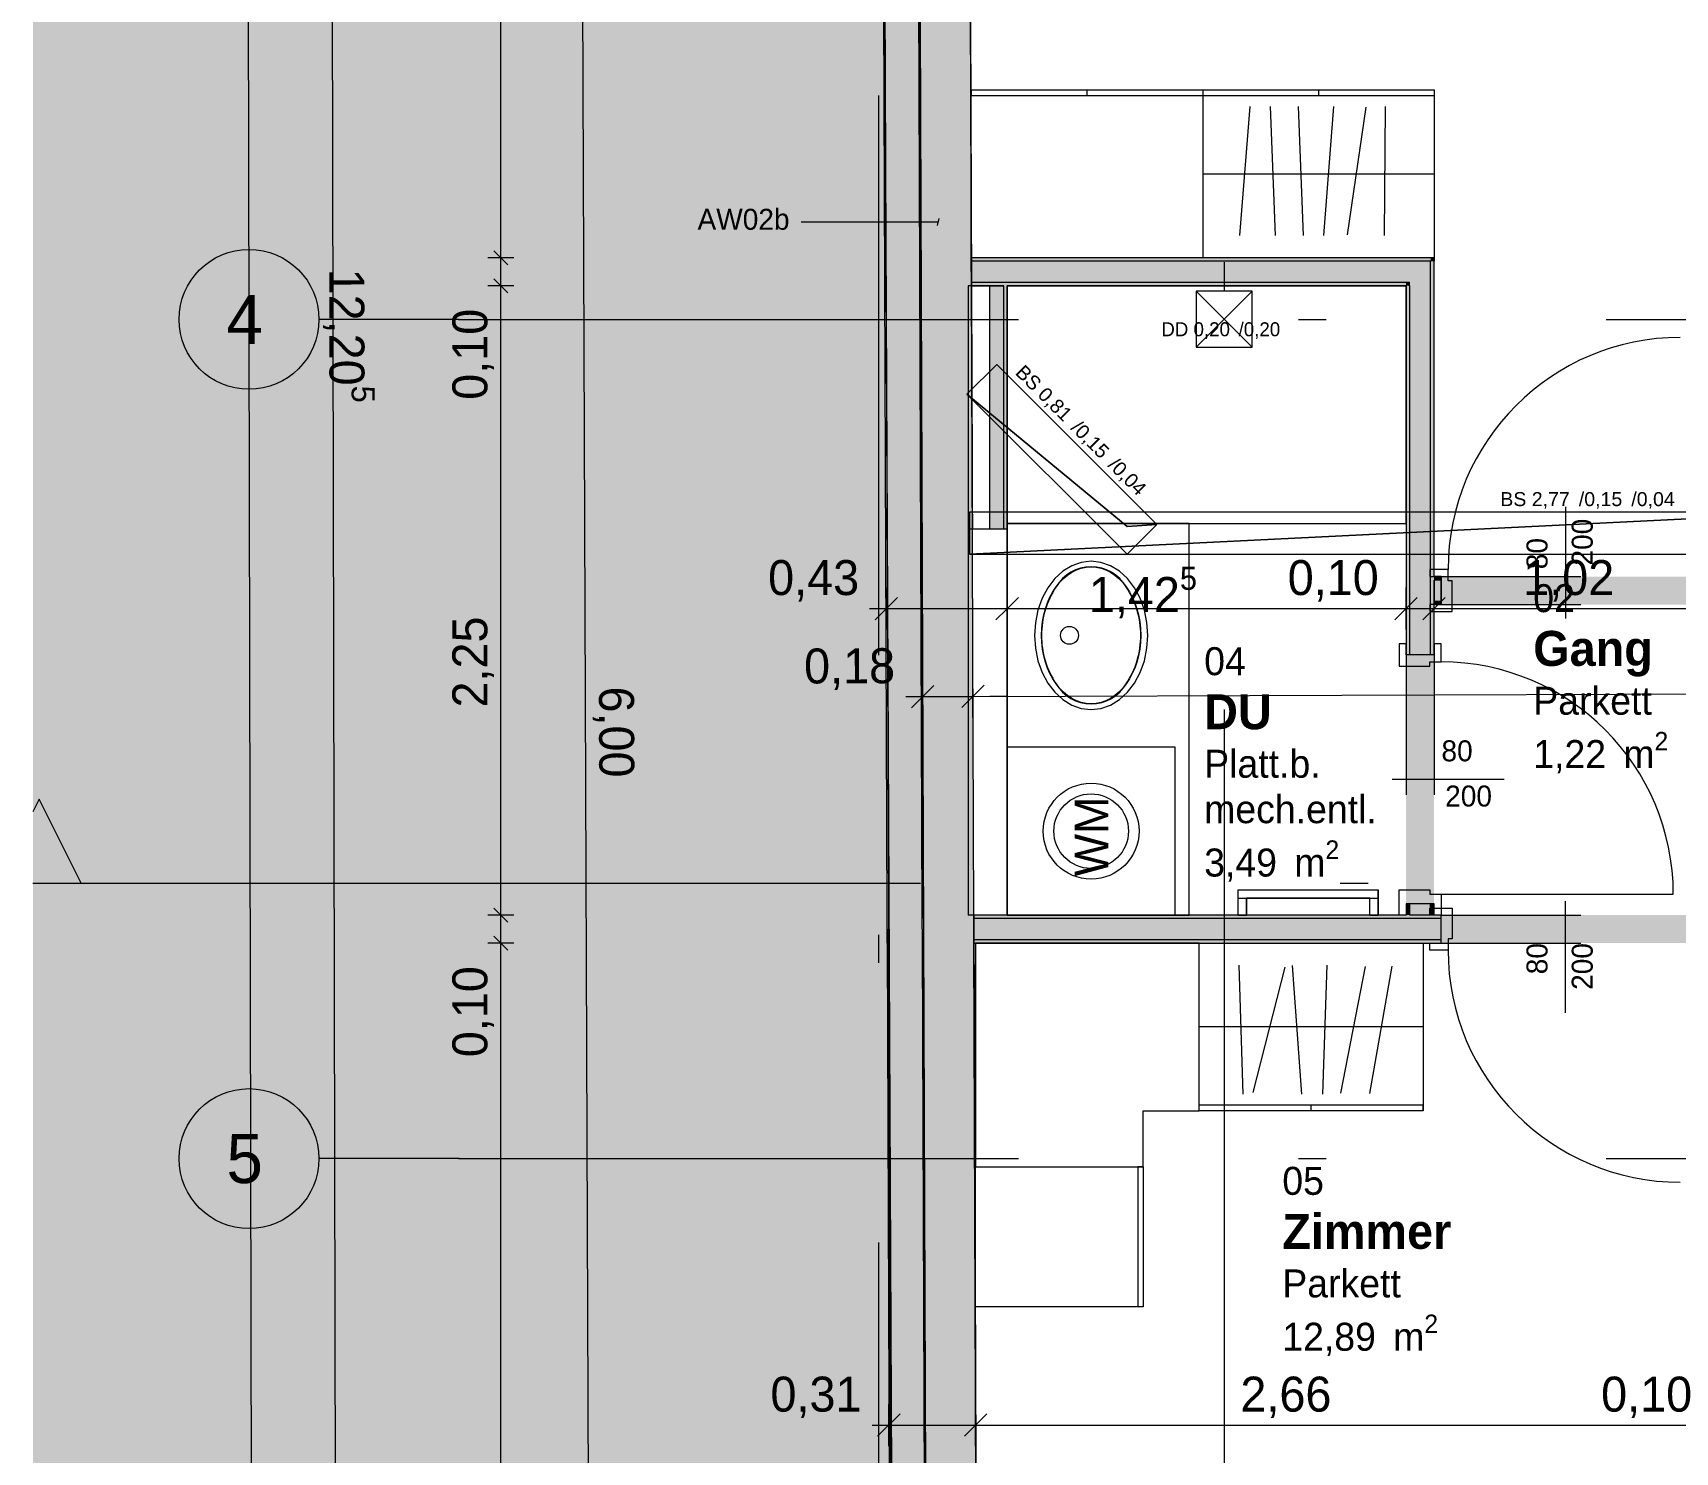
# Model space of a CAD drawing. Header units: metres. Extents: x -3 to 171, y -23 to 41.
# Drawn here: x -3.02 to 2.85, y -10.05 to -4.98 of the extents above; entities that cross this region are included whole.
import ezdxf

# ---------------------------------------------------------------- set-up
doc = ezdxf.new("R2010")
doc.units = ezdxf.units.M
doc.header["$MEASUREMENT"] = 0
doc.set_wipeout_variables(frame=1)
for name, pattern in [('Achse', [0.004, 0.002, -0.001, 0, -0.001]), ('Punkt 1_1', [0.075, 0.025, -0.05]), ('Schnittlinie', [0.006, 0.003, -0.0015, 0, -0.0015]), ('Strichlinie eng', [0.002, 0.0015, -0.0005]), ('Untersicht', [0.001, 0.0005, -0.0005]), ('Wipeout_Contour', [1, 0, -1])]:
    doc.linetypes.add(name, pattern=pattern)
for name, color, linetype in [('5._2.DG PP STG1_1_000 Achsraster', 7, 'Continuous'), ('5._2.DG PP STG1_1_110 Wand Aussen', 7, 'Continuous'), ('5._2.DG PP STG1_1_130 Wand Innen', 7, 'Continuous'), ('5._2.DG PP STG1_1_210 Decke', 7, 'Continuous'), ('5._2.DG PP STG1_1_220 Bodenaufbau', 7, 'Continuous'), ('5._2.DG PP STG1_1_270 Deckendurchbruchsymbol', 7, 'Continuous'), ('5._2.DG PP STG1_1_510 Möblierung', 7, 'Continuous'), ('5._2.DG PP STG1_1_540 Sanitäreinrichtung', 7, 'Continuous'), ('5._2.DG PP STG1_1_725 Nachbarbebauung', 7, 'Continuous'), ('5._2.DG PP STG1_1_810 Raum', 7, 'Continuous'), ('5._2.DG PP STG1_1_851 Marker Schnitt', 7, 'Continuous'), ('5._2.DG PP STG1_1_915 Allgemein Beschriftung.x', 7, 'Continuous'), ('5._2.DG PP STG1_1_950 Polierplan Bemaßung', 7, 'Continuous'), ('5._2.DG PP STG1_1_Neubau_840 Baulinien', 7, 'Continuous')]:
    doc.layers.add(name, color=color, linetype=linetype)
doc.styles.add('ERSTELLTER_STIL_1', font='arial.ttf')
doc.styles.add('ERSTELLTER_STIL_2', font='')
doc.styles.add('ERSTELLTER_STIL_6', font='')
doc.styles.add('ERSTELLTER_STIL_7', font='')
doc.styles.get('ERSTELLTER_STIL_2').set_extended_font_data('Eurostile')
doc.styles.get('ERSTELLTER_STIL_6').set_extended_font_data('Eurostile', bold=True)
doc.styles.get('ERSTELLTER_STIL_7').set_extended_font_data('Muli')
doc.linetypes.add('Grenze Bundesland', pattern='A,0,[1,415_260415_PP_VA_1_8 2 DG1.Shx,S=1.5873e-05,R=0,X=0,Y=0],-0.003,0', length=0.003)
doc.linetypes.add('Grenze Grundstück', pattern='A,0,[2,415_260415_PP_VA_1_8 2 DG1.Shx,S=0.00031746,R=0,X=0,Y=0],-0.04,0', length=0.04)

msp = doc.modelspace()

# ---------------------------------------------------------------- hatches: boundary and pattern name
at = {"layer": '5._2.DG PP STG1_1_110 Wand Aussen', "linetype": 'Continuous', "lineweight": 13, "true_color": 0xff6400}
for points in [[(0.0218, -4.5692), (0.0348, -8.1295), (0.1548, -8.1295), (0.1418, -4.5687)], [(0.0349, -8.142), (0.1549, -8.142), (0.1548, -8.1295), (0.0348, -8.1295)], [(0.0351, -8.217), (0.1551, -8.217), (0.1549, -8.142), (0.0349, -8.142)], [(0.0352, -8.2295), (0.1552, -8.2295), (0.1551, -8.217), (0.0351, -8.217)], [(0.0352, -8.2295), (0.06, -15.0036), (0.18, -15.0032), (0.1552, -8.2295)]]:
    msp.add_hatch(color=30, dxfattribs=at).paths.add_polyline_path(points)
at = {"layer": '5._2.DG PP STG1_1_110 Wand Aussen', "linetype": 'Continuous', "lineweight": 0, "true_color": 0x373737}
for points in [[(0.1418, -4.5687), (0.1548, -8.1295), (0.1598, -8.1295), (0.1468, -4.5687)], [(0.1549, -8.142), (0.1599, -8.142), (0.1598, -8.1295), (0.1548, -8.1295)], [(0.1551, -8.217), (0.1601, -8.217), (0.1599, -8.142), (0.1549, -8.142)], [(0.1552, -8.2295), (0.1602, -8.2295), (0.1601, -8.217), (0.1551, -8.217)], [(0.1552, -8.2295), (0.18, -15.0032), (0.185, -15.0032), (0.1602, -8.2295)]]:
    msp.add_hatch(color=250, dxfattribs=at).paths.add_polyline_path(points)
at = {"layer": '5._2.DG PP STG1_1_110 Wand Aussen', "linetype": 'Continuous', "lineweight": 13, "true_color": 0x3f7f02}
for points in [[(0.1602, -8.2295), (0.3402, -8.2295), (0.3401, -8.217), (0.1601, -8.217)], [(0.1602, -8.2295), (0.185, -15.0032), (0.365, -15.0025), (0.3402, -8.2295)]]:
    msp.add_hatch(color=76, dxfattribs=at).paths.add_polyline_path(points)
at = {"layer": '5._2.DG PP STG1_1_130 Wand Innen', "linetype": 'Continuous', "lineweight": 13, "true_color": 0xfb02fe}
for points in [[(1.9725, -5.7795), (0.3312, -5.7795), (0.3312, -5.792), (1.9725, -5.792)], [(1.9725, -5.792), (1.985, -5.792), (1.985, -5.7795)], [(1.9725, -5.7795), (1.9725, -5.792), (1.985, -5.7795)], [(1.9725, -7.1995), (1.985, -7.1995), (1.985, -5.792), (1.9725, -5.792)], [(1.885, -5.867), (0.3315, -5.867), (0.3316, -5.8795), (1.885, -5.8795)], [(1.885, -5.8795), (1.8975, -5.8795), (1.8975, -5.867)], [(1.885, -5.867), (1.885, -5.8795), (1.8975, -5.867)], [(0.4595, -6.7495), (0.4595, -5.8795), (0.447, -5.8795), (0.447, -6.7495)], [(1.885, -5.8795), (1.885, -7.1995), (1.8975, -7.1995), (1.8975, -5.8795)], [(1.985, -6.9195), (1.985, -6.932), (2.01, -6.932), (2.01, -6.9195)], [(2.01, -7.007), (1.985, -7.007), (1.985, -7.0195), (2.01, -7.0195)], [(1.885, -8.1295), (1.8975, -8.1295), (1.8975, -8.0895), (1.885, -8.0895)], [(1.9725, -8.0895), (1.9725, -8.1295), (1.985, -8.1295), (1.985, -8.0895)], [(0.0298, -8.1295), (0.0295, -8.142)], [(0.3398, -8.1295), (0.3399, -8.142), (2.01, -8.142), (2.01, -8.1295)], [(0.0301, -8.217), (0.0295, -8.217), (0.0295, -8.2295), (0.0302, -8.2295)], [(2.01, -8.217), (0.3401, -8.217), (0.3402, -8.2295), (2.01, -8.2295)]]:
    msp.add_hatch(color=6, dxfattribs=at).paths.add_polyline_path(points)
at = {"layer": '5._2.DG PP STG1_1_130 Wand Innen', "linetype": 'Continuous', "lineweight": 13, "true_color": 0xffaa00}
for points in [[(1.8975, -5.792), (0.3312, -5.792), (0.3315, -5.867), (1.8975, -5.867)], [(1.8975, -5.867), (1.9725, -5.867), (1.9725, -5.792)], [(1.8975, -5.792), (1.8975, -5.867), (1.9725, -5.792)], [(1.9725, -5.867), (1.8975, -5.867), (1.8975, -7.1995), (1.9725, -7.1995)], [(0.447, -6.7495), (0.447, -5.8795), (0.397, -5.8795), (0.397, -6.7495)], [(1.985, -7.007), (2.01, -7.007), (2.01, -6.932), (1.985, -6.932)], [(1.8975, -8.0895), (1.8975, -8.1295), (1.9725, -8.1295), (1.9725, -8.0895)], [(0.0299, -8.142), (0.0295, -8.217), (0.0301, -8.217)], [(0.3399, -8.142), (0.3401, -8.217), (2.01, -8.217), (2.01, -8.142)]]:
    msp.add_hatch(color=40, dxfattribs=at).paths.add_polyline_path(points)
at = {"layer": '5._2.DG PP STG1_1_130 Wand Innen', "linetype": 'Continuous', "lineweight": 0, "true_color": 0xffffff}
for points in [[(2.9, -7.0195), (2.9, -6.9195), (2.01, -6.9195), (2.01, -7.0195)], [(1.985, -8.0895), (1.985, -7.1995), (1.885, -7.1995), (1.885, -8.0895)], [(2.9, -8.2295), (2.9, -8.1295), (2.01, -8.1295), (2.01, -8.2295)]]:
    msp.add_hatch(color=7, dxfattribs=at).paths.add_polyline_path(points)
at = {"layer": '5._2.DG PP STG1_1_725 Nachbarbebauung', "linetype": 'Continuous', "lineweight": 0, "true_color": 0x1f1f1f}
msp.add_hatch(color=250, dxfattribs=at).paths.add_polyline_path([(-3.0225, -22.5231), (0.0585, -22.5231), (0.0528, -14.1947), (0.0564, -12.2031), (0.0099, -2.0785), (-3.0225, -2.0701)])
at = {"layer": '5._2.DG PP STG1_1_851 Marker Schnitt', "linetype": 'Continuous', "lineweight": 0, "true_color": 0x000000}
msp.add_hatch(color=18, dxfattribs=at).paths.add_polyline_path([(-3, -7.715), (-3.0225, -7.76), (-3.0225, -8.015), (-2.85, -8.015)])

# ---------------------------------------------------------------- linework, layer by layer
at = {"layer": '5._2.DG PP STG1_1_000 Achsraster', "color": 5, "linetype": 'Achse', "lineweight": 0, "ltscale": 1000}
for p, q in [((0, 3), (0, -22.5231)), ((-1.5, -6), (-2, -6)), ((-1.5, -6), (21, -6)), ((-1.5, -9), (-2, -9)), ((-1.5, -9), (21, -9))]:
    msp.add_line(p, q, dxfattribs=at)
at = {"layer": '5._2.DG PP STG1_1_000 Achsraster', "color": 5, "linetype": 'Continuous', "lineweight": 0, "ltscale": 1000}
for centre in [(-2.25, -6), (-2.25, -9)]:
    msp.add_circle(centre, 0.25, dxfattribs=at)
at = {"layer": '5._2.DG PP STG1_1_000 Achsraster', "color": 5, "linetype": 'Achse', "lineweight": 0, "ltscale": 1000}
for p in [(-1.5, -6), (-1.5, -6), (-1.5, -9), (-1.5, -9)]:
    msp.add_point(p, dxfattribs=at)
at = {"layer": '5._2.DG PP STG1_1_110 Wand Aussen', "color": 7, "linetype": 'Continuous', "lineweight": 13, "ltscale": 1000}
for p, q in [((0.0218, -4.5692), (0.0348, -8.1295)), ((0.1418, -4.5687), (0.1548, -8.1295)), ((0.0352, -8.2295), (0.06, -15.0036)), ((0.1552, -8.2295), (0.18, -15.0032))]:
    msp.add_line(p, q, dxfattribs=at)
at = {"layer": '5._2.DG PP STG1_1_110 Wand Aussen', "color": 7, "linetype": 'Continuous', "lineweight": 18, "ltscale": 1000}
for p, q in [((0.1468, -4.5687), (0.1598, -8.1295)), ((0.1602, -8.2295), (0.185, -15.0032))]:
    msp.add_line(p, q, dxfattribs=at)
at = {"layer": '5._2.DG PP STG1_1_110 Wand Aussen', "color": 7, "linetype": 'Continuous', "lineweight": 13, "ltscale": 1000, "flags": 128}
for points in [[(0.0168, -4.5692), (0.0298, -8.1295)], [(0.0302, -8.2295), (0.055, -15.0037)]]:
    msp.add_lwpolyline(points, dxfattribs=at)
at = {"layer": '5._2.DG PP STG1_1_110 Wand Aussen', "color": 7, "linetype": 'Continuous', "lineweight": 18, "ltscale": 1000, "flags": 128}
msp.add_lwpolyline([(0.365, -15.0025), (0.3402, -8.2295)], dxfattribs=at)
at = {"layer": '5._2.DG PP STG1_1_130 Wand Innen', "color": 7, "linetype": 'Continuous', "lineweight": 18, "ltscale": 1000}
for p, q in [((1.8975, -5.792), (0.3312, -5.792)), ((1.9725, -5.792), (1.8975, -5.792)), ((1.9725, -5.867), (1.9725, -5.792)), ((1.9725, -5.867), (1.9725, -5.792)), ((0.3315, -5.867), (1.8975, -5.867)), ((1.8975, -5.8795), (1.8975, -5.867)), ((1.8975, -5.8795), (1.8975, -5.867)), ((1.9725, -7.1995), (1.9725, -5.867)), ((0.397, -6.7495), (0.397, -5.8795)), ((0.447, -6.7495), (0.447, -5.8795)), ((1.8975, -5.8795), (1.8975, -7.1995)), ((2.01, -6.932), (2.01, -6.9195)), ((2.01, -6.932), (2.01, -6.9195)), ((2.01, -6.932), (2.01, -6.9195)), ((2.01, -6.932), (1.985, -6.932)), ((2.01, -7.007), (2.01, -6.932)), ((2.01, -7.007), (2.01, -6.932)), ((2.01, -7.007), (2.01, -6.932)), ((1.985, -7.007), (2.01, -7.007)), ((2.01, -7.0195), (2.01, -7.007)), ((2.01, -7.0195), (2.01, -7.007)), ((2.01, -7.0195), (2.01, -7.007)), ((1.8975, -7.1995), (1.885, -7.1995)), ((1.8975, -7.1995), (1.885, -7.1995)), ((1.8975, -7.1995), (1.885, -7.1995)), ((1.9725, -7.1995), (1.8975, -7.1995)), ((1.9725, -7.1995), (1.8975, -7.1995)), ((1.9725, -7.1995), (1.8975, -7.1995)), ((1.985, -7.1995), (1.9725, -7.1995)), ((1.985, -7.1995), (1.9725, -7.1995)), ((1.985, -7.1995), (1.9725, -7.1995)), ((1.8975, -8.0895), (1.885, -8.0895)), ((1.8975, -8.0895), (1.885, -8.0895)), ((1.8975, -8.0895), (1.885, -8.0895)), ((1.8975, -8.0895), (1.8975, -8.1295)), ((1.9725, -8.0895), (1.8975, -8.0895)), ((1.9725, -8.0895), (1.8975, -8.0895)), ((1.9725, -8.0895), (1.8975, -8.0895)), ((1.9725, -8.1295), (1.9725, -8.0895)), ((1.985, -8.0895), (1.9725, -8.0895)), ((1.985, -8.0895), (1.9725, -8.0895)), ((1.985, -8.0895), (1.9725, -8.0895)), ((0.0299, -8.142), (0.0295, -8.142)), ((0.1598, -8.1295), (0.1599, -8.142)), ((0.1599, -8.142), (0.1601, -8.217)), ((0.3399, -8.142), (0.3398, -8.1295)), ((2.01, -8.142), (0.3399, -8.142)), ((0.3401, -8.217), (0.3399, -8.142)), ((2.01, -8.142), (2.01, -8.1295)), ((2.01, -8.142), (2.01, -8.1295)), ((2.01, -8.142), (2.01, -8.1295)), ((2.01, -8.217), (2.01, -8.142)), ((2.01, -8.217), (2.01, -8.142)), ((2.01, -8.217), (2.01, -8.142)), ((0.0295, -8.217), (0.0301, -8.217)), ((0.1601, -8.217), (0.1602, -8.2295)), ((0.3402, -8.2295), (0.3401, -8.217)), ((0.3401, -8.217), (2.01, -8.217)), ((0.3402, -8.2295), (0.3401, -8.217)), ((2.01, -8.2295), (2.01, -8.217)), ((2.01, -8.2295), (2.01, -8.217)), ((2.01, -8.2295), (2.01, -8.217))]:
    msp.add_line(p, q, dxfattribs=at)
at = {"layer": '5._2.DG PP STG1_1_130 Wand Innen', "color": 7, "linetype": 'Continuous', "lineweight": 13, "ltscale": 1000}
for p, q in [((2.455, -6.6695), (2.455, -7.0695)), ((2.035, -6.8945), (1.97, -6.8945)), ((1.97, -6.8945), (1.97, -6.9195)), ((1.97, -6.9195), (2.01, -6.9195)), ((2.01, -6.9195), (2.01, -7.0195)), ((2.035, -6.9345), (2.035, -6.8945)), ((2.05, -6.9345), (2.035, -6.9345)), ((2.05, -7.0445), (2.05, -6.9345)), ((2.01, -7.0195), (1.97, -7.0195)), ((1.97, -7.0195), (1.97, -7.0445)), ((1.97, -7.0445), (2.05, -7.0445)), ((1.885, -7.1595), (1.86, -7.1595)), ((1.86, -7.1595), (1.86, -7.2395)), ((1.885, -7.1995), (1.885, -7.1595)), ((2.01, -7.1595), (1.985, -7.1595)), ((1.985, -7.1595), (1.985, -7.1995)), ((2.01, -7.2245), (2.01, -7.1595)), ((1.985, -7.1995), (1.885, -7.1995)), ((1.86, -7.2395), (1.97, -7.2395)), ((1.97, -7.2395), (1.97, -7.2245)), ((1.97, -7.2245), (2.01, -7.2245)), ((2.235, -7.6445), (1.835, -7.6445)), ((1.86, -8.0395), (1.97, -8.0395)), ((1.86, -8.1295), (1.86, -8.0395)), ((1.97, -8.0395), (1.97, -8.0545)), ((1.985, -8.0895), (1.885, -8.0895)), ((1.885, -8.0895), (1.885, -8.1295)), ((1.97, -8.0545), (2.01, -8.0545)), ((1.985, -8.1295), (1.985, -8.0895)), ((2.01, -8.0545), (2.01, -8.1295)), ((2.01, -8.0545), (2.84, -8.0545)), ((2.455, -8.4795), (2.455, -8.0795)), ((0.0298, -8.1295), (0.0299, -8.142)), ((0.0298, -8.1295), (0.0299, -8.142)), ((0.0299, -8.142), (0.0301, -8.217)), ((0.0299, -8.142), (0.0301, -8.217)), ((0.0348, -8.1295), (0.0349, -8.142)), ((0.0349, -8.142), (0.0351, -8.217)), ((0.1548, -8.1295), (0.1549, -8.142)), ((0.1549, -8.142), (0.1551, -8.217)), ((1.885, -8.1295), (1.86, -8.1295)), ((1.97, -8.1295), (1.97, -8.1045)), ((1.97, -8.1045), (2.05, -8.1045)), ((2.01, -8.1295), (1.97, -8.1295)), ((2.01, -8.1295), (1.985, -8.1295)), ((2.01, -8.2295), (2.01, -8.1295)), ((2.05, -8.1045), (2.05, -8.2145)), ((2.05, -8.2145), (2.035, -8.2145)), ((2.035, -8.2145), (2.035, -8.2545)), ((0.0301, -8.217), (0.0302, -8.2295)), ((0.0301, -8.217), (0.0302, -8.2295)), ((0.0351, -8.217), (0.0352, -8.2295)), ((0.1551, -8.217), (0.1552, -8.2295)), ((1.97, -8.2545), (1.97, -8.2295)), ((1.97, -8.2295), (2.01, -8.2295)), ((2.035, -8.2545), (1.97, -8.2545))]:
    msp.add_line(p, q, dxfattribs=at)
at = {"layer": '5._2.DG PP STG1_1_130 Wand Innen', "color": 8, "linetype": 'Untersicht', "lineweight": 13, "ltscale": 1000}
for p, q in [((2.01, -6.9195), (2.9, -6.9195)), ((2.01, -7.0195), (2.9, -7.0195)), ((1.885, -7.1995), (1.885, -8.0895)), ((1.985, -7.1995), (1.985, -8.0895)), ((2.01, -8.1295), (2.9, -8.1295)), ((2.01, -8.2295), (2.9, -8.2295))]:
    msp.add_line(p, q, dxfattribs=at)
at = {"layer": '5._2.DG PP STG1_1_130 Wand Innen', "color": 7, "linetype": 'Continuous', "lineweight": 18, "ltscale": 1000, "flags": 128}
for points in [[(1.985, -5.7795), (0.3312, -5.7795)], [(0.3312, -5.792), (0.3312, -5.7795)], [(0.3315, -5.867), (0.3312, -5.792)], [(1.985, -5.7795), (1.985, -5.792)], [(1.985, -6.9195), (1.985, -5.792)], [(0.3316, -5.8795), (0.3315, -5.867)], [(0.3195, -5.8795), (0.3195, -6.7495)], [(0.447, -5.8795), (0.3195, -5.8795)], [(0.3316, -5.8795), (0.447, -5.8795)], [(0.4595, -5.8795), (1.885, -5.8795)], [(0.4595, -6.7495), (0.4595, -5.8795)], [(1.885, -5.8795), (1.885, -7.1995)], [(0.3195, -6.7495), (0.4595, -6.7495)], [(2.01, -6.9195), (1.985, -6.9195)], [(1.985, -7.007), (1.985, -6.932)], [(1.985, -6.932), (1.985, -7.007)], [(1.985, -7.1995), (1.985, -7.0195)], [(1.985, -7.0195), (2.01, -7.0195)], [(1.885, -8.0895), (1.885, -8.1295)], [(1.985, -8.1295), (1.985, -8.0895)], [(0.0295, -8.1295), (0.0295, -8.142)], [(0.0295, -8.142), (0.0295, -8.217)], [(1.885, -8.1295), (0.3398, -8.1295)], [(1.9725, -8.1295), (1.8975, -8.1295)], [(1.9725, -8.1295), (1.8975, -8.1295)], [(2.01, -8.1295), (1.985, -8.1295)], [(0.0295, -8.217), (0.0295, -8.2295)], [(0.0295, -8.2295), (0.0302, -8.2295)], [(0.3402, -8.2295), (2.01, -8.2295)]]:
    msp.add_lwpolyline(points, dxfattribs=at)
at = {"layer": '5._2.DG PP STG1_1_130 Wand Innen', "color": 7, "linetype": 'Continuous', "lineweight": 13, "ltscale": 1000}
for centre, start, end in [((2.865, -6.8945), 90, 180), ((2.01, -8.0545), 0, 90), ((2.865, -8.2545), 180, 270)]:
    msp.add_arc(centre, 0.83, start, end, dxfattribs=at)
at = {"layer": '5._2.DG PP STG1_1_210 Decke', "color": 7, "linetype": 'Continuous', "lineweight": 13, "ltscale": 1000, "true_color": 0xf4f4f4, "flags": 128}
msp.add_lwpolyline([(0.1362, -1.6878), (0.1803, -13.715), (6.39, -13.715), (6.39, -14.87), (12.42, -14.87), (12.42, -13.715), (18.8093, -13.715), (18.8494, -1.6878), (12.525, -1.6878), (12.525, -0.13), (6.455, -0.13), (6.455, -1.6878)], close=True, dxfattribs=at)
at = {"layer": '5._2.DG PP STG1_1_220 Bodenaufbau', "color": 7, "linetype": 'Continuous', "lineweight": 13, "ltscale": 1000, "true_color": 0xf4f4f4, "flags": 128}
msp.add_lwpolyline([(6.635, -1.705), (0.3163, -1.705), (0.3588, -13.2951), (3.005, -13.295), (3.005, -10.845), (6.57, -10.845), (6.57, -14.69), (12.24, -14.69), (12.24, -10.845), (18.6389, -10.845), (18.6693, -1.705), (12.345, -1.705), (12.345, -0.5726), (6.635, -0.5726)], close=True, dxfattribs=at)
at = {"layer": '5._2.DG PP STG1_1_270 Deckendurchbruchsymbol', "color": 7, "linetype": 'Strichlinie eng', "lineweight": 13, "ltscale": 1000}
for p, q in [((1.135, -6.0995), (1.335, -5.8995)), ((1.135, -5.8995), (1.335, -6.0995))]:
    msp.add_line(p, q, dxfattribs=at)
at = {"layer": '5._2.DG PP STG1_1_270 Deckendurchbruchsymbol', "color": 7, "linetype": 'Strichlinie eng', "lineweight": 13, "ltscale": 1000, "flags": 128}
msp.add_lwpolyline([(1.335, -6.0995), (1.335, -5.8995), (1.135, -5.8995), (1.135, -6.0995)], close=True, dxfattribs=at)
at = {"layer": '5._2.DG PP STG1_1_510 Möblierung', "color": 8, "linetype": 'Continuous', "lineweight": 13, "ltscale": 1000, "true_color": 0x7e7f7f}
for p, q in [((0.3313, -5.1795), (0.3313, -5.1995)), ((0.3313, -5.1995), (1.985, -5.1995)), ((0.7447, -5.1795), (0.7447, -5.1995)), ((1.1581, -5.1795), (1.1581, -5.1995)), ((1.1581, -5.1795), (1.1581, -5.7795)), ((1.5716, -5.1795), (1.5716, -5.1995)), ((1.3266, -5.2394), (1.2897, -5.6997)), ((1.3989, -5.2389), (1.4174, -5.7002)), ((1.4992, -5.2388), (1.5171, -5.7002)), ((1.6262, -5.2394), (1.5901, -5.6997)), ((1.7414, -5.2411), (1.6749, -5.698)), ((1.8102, -5.2387), (1.8061, -5.7004)), ((1.1581, -5.4795), (1.985, -5.4795)), ((1.3032, -8.7703), (1.2883, -8.3088)), ((1.339, -8.7633), (1.4525, -8.3157)), ((1.512, -8.7698), (1.4795, -8.3092)), ((1.588, -8.7703), (1.6035, -8.3088)), ((1.6514, -8.7661), (1.7401, -8.313)), ((1.756, -8.767), (1.8355, -8.3121)), ((1.9458, -8.5295), (1.1458, -8.5295)), ((1.9458, -8.8095), (1.1458, -8.8095)), ((1.5458, -8.8295), (1.5458, -8.8095)), ((1.9458, -8.8295), (1.9458, -8.8095)), ((0.9258, -9.0295), (0.9258, -9.5295)), ((0.9458, -9.0295), (0.9258, -9.0295))]:
    msp.add_line(p, q, dxfattribs=at)
at = {"layer": '5._2.DG PP STG1_1_510 Möblierung', "color": 8, "linetype": 'Continuous', "lineweight": 13, "ltscale": 1000, "true_color": 0x7e7f7f, "flags": 128}
for points in [[(0.3313, -5.1795), (1.985, -5.1795), (1.985, -5.7795), (0.3313, -5.7795)], [(0.3458, -9.0295), (0.9458, -9.0295), (0.9458, -8.8295), (1.1458, -8.8295), (1.1458, -8.2295), (0.3458, -8.2295)], [(1.9458, -8.8295), (1.1458, -8.8295), (1.1458, -8.2295), (1.9458, -8.2295)], [(0.9458, -9.0295), (0.9458, -9.5295), (0.3458, -9.5295), (0.3458, -9.0295)]]:
    msp.add_lwpolyline(points, close=True, dxfattribs=at)
at = {"layer": '5._2.DG PP STG1_1_540 Sanitäreinrichtung', "color": 150, "linetype": 'Continuous', "lineweight": 13, "ltscale": 1000, "true_color": 0x0f7ffe}
for p, q in [((1.285, -8.1295), (1.285, -8.0395)), ((1.285, -8.0395), (1.785, -8.0395)), ((1.785, -8.1295), (1.785, -8.0395)), ((1.285, -8.0695), (1.785, -8.0695)), ((1.315, -8.1295), (1.315, -8.0695)), ((1.755, -8.1295), (1.755, -8.0695)), ((1.285, -8.1295), (1.315, -8.1295)), ((1.755, -8.1295), (1.785, -8.1295))]:
    msp.add_line(p, q, dxfattribs=at)
at = {"layer": '5._2.DG PP STG1_1_540 Sanitäreinrichtung', "color": 150, "linetype": 'Grenze Bundesland', "lineweight": 13, "ltscale": 1000, "true_color": 0x0f7ffe, "flags": 128}
msp.add_lwpolyline([(0.557, -7.1295), (0.5601, -7.1755), (0.5692, -7.2202), (0.5841, -7.262), (0.6044, -7.2999), (0.6294, -7.3325), (0.6583, -7.359), (0.6903, -7.3786), (0.7244, -7.3905), (0.7595, -7.3945), (0.7947, -7.3905), (0.8288, -7.3786), (0.8608, -7.359), (0.8897, -7.3325), (0.9146, -7.2999), (0.9349, -7.262), (0.9498, -7.2202), (0.9589, -7.1755), (0.962, -7.1295), (0.9589, -7.0835), (0.9498, -7.0389), (0.9349, -6.997), (0.9146, -6.9592), (0.8897, -6.9265), (0.8608, -6.9), (0.8288, -6.8805), (0.7947, -6.8686), (0.7595, -6.8645), (0.7244, -6.8686), (0.6903, -6.8805), (0.6583, -6.9), (0.6294, -6.9265), (0.6044, -6.9592), (0.5841, -6.997), (0.5692, -7.0389), (0.5601, -7.0835)], close=True, dxfattribs=at)
at = {"layer": '5._2.DG PP STG1_1_540 Sanitäreinrichtung', "color": 150, "linetype": 'Continuous', "lineweight": 13, "ltscale": 1000, "true_color": 0x0f7ffe, "flags": 128}
msp.add_lwpolyline([(0.582, -7.1295, 0.146813), (0.634, -7.3028, 0.265687), (0.7595, -7.3745, 0.265687), (0.885, -7.3028, 0.146813), (0.937, -7.1295, 0.146813), (0.885, -6.9563, 0.265687), (0.7595, -6.8845, 0.265687), (0.634, -6.9563, 0.146813)], format="xyb", close=True, dxfattribs=at)
msp.add_lwpolyline([(1.285, -8.1295), (1.285, -8.0395), (1.785, -8.0395), (1.785, -8.1295), (1.755, -8.1295), (1.755, -8.0695), (1.315, -8.0695), (1.315, -8.1295)], close=True, dxfattribs=at)
at = {"layer": '5._2.DG PP STG1_1_540 Sanitäreinrichtung', "color": 150, "linetype": 'Continuous', "lineweight": 13, "ltscale": 1000, "true_color": 0x0f7ffe}
msp.add_circle((0.682, -7.1295), 0.032, dxfattribs=at)
at = {"layer": '5._2.DG PP STG1_1_540 Sanitäreinrichtung', "color": 150, "linetype": 'Punkt 1_1', "lineweight": 13, "ltscale": 1000, "true_color": 0x0f7ffe}
for radius in [0.1714, 0.1333]:
    msp.add_circle((0.7595, -7.8295), radius, dxfattribs=at)
at = {"layer": '5._2.DG PP STG1_1_540 Sanitäreinrichtung', "color": 150, "linetype": 'Continuous', "lineweight": 13, "ltscale": 1000, "true_color": 0x0f7ffe}
msp.add_ellipse((0.7595, -7.1295), major_axis=(0, 0.245), ratio=0.72449, dxfattribs=at)
at = {"layer": '5._2.DG PP STG1_1_725 Nachbarbebauung', "color": 8, "linetype": 'Continuous', "lineweight": 13, "ltscale": 1000, "flags": 128}
msp.add_lwpolyline([(0.0585, -22.5231), (0.0528, -14.1947), (0.0564, -12.2031), (0.0099, -2.0785), (-3.0225, -2.0701)], dxfattribs=at)
at = {"layer": '5._2.DG PP STG1_1_851 Marker Schnitt', "color": 7, "linetype": 'Schnittlinie', "lineweight": 13, "ltscale": 1000}
for p, q in [((1.235, 4.805), (1.235, -18.6375)), ((-2.85, -8.015), (14.6743, -8.015))]:
    msp.add_line(p, q, dxfattribs=at)
at = {"layer": '5._2.DG PP STG1_1_851 Marker Schnitt', "color": 7, "linetype": 'Continuous', "lineweight": 13, "ltscale": 1000, "flags": 128}
msp.add_lwpolyline([(-3.0225, -8.015), (-2.85, -8.015), (-3, -7.715), (-3.0225, -7.76)], dxfattribs=at)
at = {"layer": '5._2.DG PP STG1_1_915 Allgemein Beschriftung.x', "color": 7, "linetype": 'Continuous', "lineweight": 13, "ltscale": 1000}
for p, q in [((-0.0727, -5.652), (-0.2771, -5.652)), ((0.2134, -5.652), (-0.0727, -5.652)), ((0.2101, -5.6645), (0.2168, -5.6395))]:
    msp.add_line(p, q, dxfattribs=at)
at = {"layer": '5._2.DG PP STG1_1_950 Polierplan Bemaßung', "color": 1, "linetype": 'Continuous', "lineweight": 13, "ltscale": 1000, "true_color": 0xfb0106}
for p, q in [((-2.2624, -0.0047), (-2.2184, -22.5231)), ((-1.9624, -0.0041), (-1.9386, -12.207)), ((-1.0349, -10.5043), (-1.0587, -4.5043))]:
    msp.add_line(p, q, dxfattribs=at)
at = {"layer": '5._2.DG PP STG1_1_950 Polierplan Bemaßung', "color": 6, "linetype": 'Continuous', "lineweight": 13, "ltscale": 1000, "true_color": 0xfb02fe}
for p, q in [((-1.35, -5.7795), (-1.35, -0.31)), ((-1.3031, -5.7795), (-1.3969, -5.7795)), ((-1.375, -5.7545), (-1.325, -5.8045)), ((-1.35, -5.8795), (-1.35, -5.7795)), ((-1.375, -5.8545), (-1.325, -5.9045)), ((-1.3031, -5.8795), (-1.3969, -5.8795)), ((-1.35, -8.1295), (-1.35, -5.8795)), ((0.028, -7.1087), (0.028, -6.9587)), ((1.885, -7.1087), (1.885, -6.9587)), ((1.985, -7.1087), (1.985, -6.9587)), ((-0.032, -7.0337), (0.028, -7.0337)), ((0.068, -6.9937), (-0.012, -7.0737)), ((1.925, -6.9937), (1.845, -7.0737)), ((1.885, -7.0337), (1.985, -7.0337)), ((2.025, -6.9937), (1.945, -7.0737)), ((1.985, -7.0337), (3.005, -7.0337)), ((-1.3031, -8.1295), (-1.3969, -8.1295)), ((-1.375, -8.1045), (-1.325, -8.1545)), ((-1.35, -8.2295), (-1.35, -8.1295)), ((-1.375, -8.2045), (-1.325, -8.2545)), ((-1.3031, -8.2295), (-1.3969, -8.2295)), ((-1.35, -14.69), (-1.35, -8.2295)), ((0.0765, -9.9128), (-0.0035, -9.9928)), ((0.0365, -10.0278), (0.0365, -9.8778)), ((0.3867, -9.9128), (0.3067, -9.9928)), ((0.3467, -10.0278), (0.3467, -9.8778)), ((-0.0235, -9.9528), (0.0365, -9.9528)), ((0.0365, -9.9528), (0.3467, -9.9528)), ((0.3467, -9.9528), (3.005, -9.9528))]:
    msp.add_line(p, q, dxfattribs=at)
at = {"layer": '5._2.DG PP STG1_1_950 Polierplan Bemaßung', "color": 76, "linetype": 'Continuous', "lineweight": 13, "ltscale": 1000, "true_color": 0x3f7f02}
for p, q in [((0.1572, -7.4233), (0.1567, -7.2733)), ((0.1968, -7.3082), (0.1171, -7.3885)), ((0.0969, -7.3485), (0.1569, -7.3483))]:
    msp.add_line(p, q, dxfattribs=at)

# ---------------------------------------------------------------- texts
at = {"layer": '5._2.DG PP STG1_1_000 Achsraster', "color": 5, "linetype": 'Continuous', "lineweight": 0, "char_height": 0.175, "attachment_point": 1, "style": 'ERSTELLTER_STIL_2'}
for s, insert in [('\\A1;{\\pql;\\pt0;\\fEurostile|b0|i0|c0|p0;\\W1.000000;4}', (-2.3305, -5.9125)), ('\\A1;{\\pql;\\pt0;\\fEurostile|b0|i0|c0|p0;\\W1.000000;5}', (-2.3305, -8.9125))]:
    msp.add_mtext(s, dxfattribs=dict(at, insert=insert))
at = {"layer": '5._2.DG PP STG1_1_130 Wand Innen', "color": 7, "linetype": 'Continuous', "lineweight": 13, "char_height": 0.075, "attachment_point": 9, "rotation": 90, "style": 'ERSTELLTER_STIL_2'}
for s, insert in [('\\A1;{\\pqr;\\pt0;\\fEurostile|b0|i0|c0|p0;\\W1.000000;200}', (2.553, -6.7126)), ('\\A1;{\\pqr;\\pt0;\\fEurostile|b0|i0|c0|p0;\\W1.000000;80}', (2.3914, -6.7815)), ('\\A1;{\\pqr;\\pt0;\\fEurostile|b0|i0|c0|p0;\\W1.000000;80}', (2.3914, -8.2295)), ('\\A1;{\\pqr;\\pt0;\\fEurostile|b0|i0|c0|p0;\\W1.000000;200}', (2.553, -8.2295))]:
    msp.add_mtext(s, dxfattribs=dict(at, insert=insert))
at = {"layer": '5._2.DG PP STG1_1_130 Wand Innen', "color": 7, "linetype": 'Continuous', "lineweight": 13, "char_height": 0.075, "attachment_point": 9, "style": 'ERSTELLTER_STIL_2'}
for s, insert in [('\\A1;{\\pqr;\\pt0;\\fEurostile|b0|i0|c0|p0;\\W1.000000;80}', (2.123, -7.5809)), ('\\A1;{\\pqr;\\pt0;\\fEurostile|b0|i0|c0|p0;\\W1.000000;200}', (2.192, -7.7425))]:
    msp.add_mtext(s, dxfattribs=dict(at, insert=insert))
at = {"layer": '5._2.DG PP STG1_1_270 Deckendurchbruchsymbol', "color": 1, "linetype": 'Continuous', "lineweight": 0, "char_height": 0.05, "attachment_point": 8}
for s, insert, style in [('\\A1;{\\pqc;\\pt0;\\fEurostile|b0|i0|c0|p0;\\W1.000000;DD 0,20\\fEurostile|b0|i0|c0|p0;\\W1.000000;\\A1{\\H.66x;\\S^  ;}\\fEurostile|b0|i0|c0|p0;\\W1.000000; /0,20\\fEurostile|b0|i0|c0|p0;\\W1.000000;\\A1{\\H.66x;\\S^  ;}\\fEurostile|b0|i0|c0|p0;\\W1.000000;\\fEurostile|b0|i0|c0|p0;\\W1.000000;\\A1{\\H.66x;\\S^  ;}}', (1.235, -6.0749), 'ERSTELLTER_STIL_2'), ('\\A1;{\\pqc;\\pt0;\\fArial|b0|i0|c0|p0;\\W1.000000;BS 2,77\\fArial|b0|i0|c0|p0;\\W1.000000;\\A1{\\H.66x;\\S^  ;}\\fArial|b0|i0|c0|p0;\\W1.000000; /0,15\\fArial|b0|i0|c0|p0;\\W1.000000;\\A1{\\H.66x;\\S^  ;}\\fArial|b0|i0|c0|p0;\\W1.000000; /0,04\\fArial|b0|i0|c0|p0;\\W1.000000;\\A1{\\H.66x;\\S^  ;}}', (2.5398, -6.6821), 'ERSTELLTER_STIL_1')]:
    msp.add_mtext(s, dxfattribs=dict(at, insert=insert, style=style))
at = {"layer": '5._2.DG PP STG1_1_270 Deckendurchbruchsymbol', "color": 1, "linetype": 'Continuous', "lineweight": 0, "insert": (0.7001, -6.4286), "char_height": 0.05, "attachment_point": 8, "rotation": 315, "style": 'ERSTELLTER_STIL_1'}
msp.add_mtext('\\A1;{\\pqc;\\pt0;\\fArial|b0|i0|c0|p0;\\W1.000000;BS 0,81\\fArial|b0|i0|c0|p0;\\W1.000000;\\A1{\\H.66x;\\S^  ;}\\fArial|b0|i0|c0|p0;\\W1.000000; /0,15\\fArial|b0|i0|c0|p0;\\W1.000000;\\A1{\\H.66x;\\S^  ;}\\fArial|b0|i0|c0|p0;\\W1.000000; /0,04\\fArial|b0|i0|c0|p0;\\W1.000000;\\A1{\\H.66x;\\S^  ;}}', dxfattribs=at)
at = {"layer": '5._2.DG PP STG1_1_540 Sanitäreinrichtung', "color": 150, "linetype": 'Continuous', "lineweight": 13, "true_color": 0x0f7ffe, "insert": (0.7612, -7.9909), "char_height": 0.12, "attachment_point": 4, "rotation": 90, "style": 'ERSTELLTER_STIL_7'}
msp.add_mtext('\\A1;{\\pql;\\fMuli|b0|i0|c0|p0;\\W1.000000;WM}', dxfattribs=at)
at = {"layer": '5._2.DG PP STG1_1_810 Raum', "color": 7, "linetype": 'Continuous', "lineweight": 13, "attachment_point": 1}
for s, insert, char_height, style in [('\\A1;{\\pql;\\pt0;\\fEurostile|b0|i0|c0|p0;\\W1.000000;02}', (2.3395, -6.9466), 0.1, 'ERSTELLTER_STIL_2'), ('\\A1;{\\pql;\\pt0;\\fEurostile|b1|i0|c0|p0;\\W1.000000;Gang}', (2.3395, -7.1137), 0.125, 'ERSTELLTER_STIL_6'), ('\\A1;{\\pql;\\pt0;\\fEurostile|b0|i0|c0|p0;\\W1.000000;04}', (1.1635, -7.1719), 0.1, 'ERSTELLTER_STIL_2'), ('\\A1;{\\pql;\\pt0;\\fEurostile|b0|i0|c0|p0;\\W1.000000;Parkett}', (2.3395, -7.3132), 0.1, 'ERSTELLTER_STIL_2'), ('\\A1;{\\pql;\\pt0;\\fEurostile|b1|i0|c0|p0;\\W1.000000;DU}', (1.1635, -7.3401), 0.125, 'ERSTELLTER_STIL_6'), ('\\A1;{\\pql;\\pt0,0.05;\\fEurostile|b0|i0|c0|p0;\\W1.000000;1,22\\fEurostile|b0|i0|c0|p0;\\W1.000000;\\A1{\\H.66x;\\S^  ;}\\fEurostile|b0|i0|c0|p0;\\W1.000000; m\\fEurostile|b0|i0|c0|p0;\\W1.000000;\\A1{\\H.66x;\\S2^  ;}}', (2.3395, -7.4747), 0.1, 'ERSTELLTER_STIL_2'), ('\\A1;{\\pql;\\pt0;\\fEurostile|b0|i0|c0|p0;\\W1.000000;Platt.b.}', (1.1635, -7.5385), 0.1, 'ERSTELLTER_STIL_2'), ('\\A1;{\\pql;\\pt0;\\fEurostile|b0|i0|c0|p0;\\W1.000000;mech.entl.}', (1.1635, -7.701), 0.1, 'ERSTELLTER_STIL_2'), ('\\A1;{\\pql;\\pt0,0.05;\\fEurostile|b0|i0|c0|p0;\\W1.000000;3,49\\fEurostile|b0|i0|c0|p0;\\W1.000000;\\A1{\\H.66x;\\S^  ;}\\fEurostile|b0|i0|c0|p0;\\W1.000000; m\\fEurostile|b0|i0|c0|p0;\\W1.000000;\\A1{\\H.66x;\\S2^  ;}}', (1.1635, -7.8625), 0.1, 'ERSTELLTER_STIL_2'), ('\\A1;{\\pql;\\pt0;\\fEurostile|b0|i0|c0|p0;\\W1.000000;05}', (1.4426, -9.0296), 0.1, 'ERSTELLTER_STIL_2'), ('\\A1;{\\pql;\\pt0;\\fEurostile|b1|i0|c0|p0;\\W1.000000;Zimmer}', (1.4426, -9.1977), 0.125, 'ERSTELLTER_STIL_6'), ('\\A1;{\\pql;\\pt0;\\fEurostile|b0|i0|c0|p0;\\W1.000000;Parkett}', (1.4426, -9.3962), 0.1, 'ERSTELLTER_STIL_2'), ('\\A1;{\\pql;\\pt0,0.05;\\fEurostile|b0|i0|c0|p0;\\W1.000000;12,89\\fEurostile|b0|i0|c0|p0;\\W1.000000;\\A1{\\H.66x;\\S^  ;}\\fEurostile|b0|i0|c0|p0;\\W1.000000; m\\fEurostile|b0|i0|c0|p0;\\W1.000000;\\A1{\\H.66x;\\S2^  ;}}', (1.4426, -9.5577), 0.1, 'ERSTELLTER_STIL_2')]:
    msp.add_mtext(s, dxfattribs=dict(at, insert=insert, char_height=char_height, style=style))
at = {"layer": '5._2.DG PP STG1_1_915 Allgemein Beschriftung.x', "color": 7, "linetype": 'Continuous', "lineweight": 13, "insert": (-0.6471, -5.6427), "char_height": 0.075, "attachment_point": 4, "style": 'ERSTELLTER_STIL_2'}
msp.add_mtext('\\A1;{\\pql;\\fEurostile|b0|i0|c0|p0;\\W1.000000;AW02b}', dxfattribs=at)
at = {"layer": '5._2.DG PP STG1_1_950 Polierplan Bemaßung', "color": 1, "linetype": 'Continuous', "lineweight": 13, "true_color": 0xfb0106, "insert": (-1.9997, -5.8187), "char_height": 0.125, "attachment_point": 7, "rotation": 270.11192, "style": 'ERSTELLTER_STIL_2'}
msp.add_mtext('\\A1;{\\pql;\\fEurostile|b0|i0|c0|p0;\\W1.000000;12,20\\fEurostile|b0|i0|c0|p0;\\W1.000000;\\A1{\\H.66x;\\S5^  ;}}', dxfattribs=at)
at = {"layer": '5._2.DG PP STG1_1_950 Polierplan Bemaßung', "color": 6, "linetype": 'Continuous', "lineweight": 13, "true_color": 0xfb02fe, "char_height": 0.125, "width": 0.382966, "attachment_point": 7, "rotation": 90, "style": 'ERSTELLTER_STIL_2'}
for s, insert in [('\\A1;{\\pql;\\fEurostile|b0|i0|c0|p0;\\W1.000000;0,10}', (-1.375, -6.2875)), ('\\A1;{\\pql;\\fEurostile|b0|i0|c0|p0;\\W1.000000;2,25}', (-1.375, -7.3875)), ('\\A1;{\\pql;\\fEurostile|b0|i0|c0|p0;\\W1.000000;0,10}', (-1.375, -8.6375))]:
    msp.add_mtext(s, dxfattribs=dict(at, insert=insert))
at = {"layer": '5._2.DG PP STG1_1_950 Polierplan Bemaßung', "color": 6, "linetype": 'Continuous', "lineweight": 13, "true_color": 0xfb02fe, "char_height": 0.125, "width": 0.382966, "attachment_point": 7, "style": 'ERSTELLTER_STIL_2'}
for s, insert in [('\\A1;{\\pql;\\fEurostile|b0|i0|c0|p0;\\W1.000000;0,43}', (-0.3949, -7.0087)), ('\\A1;{\\pql;\\fEurostile|b0|i0|c0|p0;\\W1.000000;0,10}', (1.462, -7.0087)), ('\\A1;{\\pql;\\fEurostile|b0|i0|c0|p0;\\W1.000000;1,02}', (2.3035, -7.0087)), ('\\A1;{\\pql;\\fEurostile|b0|i0|c0|p0;\\W1.000000;0,31}', (-0.3865, -9.9278)), ('\\A1;{\\pql;\\fEurostile|b0|i0|c0|p0;\\W1.000000;2,66}', (1.2929, -9.9278)), ('\\A1;{\\pql;\\fEurostile|b0|i0|c0|p0;\\W1.000000;0,10}', (2.582, -9.9278))]:
    msp.add_mtext(s, dxfattribs=dict(at, insert=insert))
at = {"layer": '5._2.DG PP STG1_1_950 Polierplan Bemaßung', "color": 6, "linetype": 'Continuous', "lineweight": 13, "true_color": 0xfb02fe, "insert": (0.7513, -7.0824), "char_height": 0.125, "attachment_point": 7, "style": 'ERSTELLTER_STIL_2'}
msp.add_mtext('\\A1;{\\pql;\\fEurostile|b0|i0|c0|p0;\\W1.000000;1,42\\fEurostile|b0|i0|c0|p0;\\W1.000000;\\A1{\\H.66x;\\S5^  ;}}', dxfattribs=at)
at = {"layer": '5._2.DG PP STG1_1_950 Polierplan Bemaßung', "color": 76, "linetype": 'Continuous', "lineweight": 13, "true_color": 0x3f7f02, "insert": (-0.2661, -7.3249), "char_height": 0.125, "width": 0.382966, "attachment_point": 7, "rotation": 0.21008, "style": 'ERSTELLTER_STIL_2'}
msp.add_mtext('\\A1;{\\pql;\\fEurostile|b0|i0|c0|p0;\\W1.000000;0,18}', dxfattribs=at)
at = {"layer": '5._2.DG PP STG1_1_950 Polierplan Bemaßung', "color": 1, "linetype": 'Continuous', "lineweight": 13, "true_color": 0xfb0106, "insert": (-1.0226, -7.3127), "char_height": 0.125, "width": 0.382966, "attachment_point": 7, "rotation": 270.22688, "style": 'ERSTELLTER_STIL_2'}
msp.add_mtext('\\A1;{\\pql;\\fEurostile|b0|i0|c0|p0;\\W1.000000;6,00}', dxfattribs=at)

# ---------------------------------------------------------------- next in the draw order: wipeouts: each hides what was drawn before it
at = {"color": 254, "linetype": 'Wipeout_Contour', "lineweight": 0, "ltscale": 29.893227}
msp.add_wipeout([(0.4595, -8.1295), (0.4595, -6.7495), (0.447, -6.7495), (0.447, -8.1295)], dxfattribs=at).dxf.layer = '5._2.DG PP STG1_1_130 Wand Innen'

# ---------------------------------------------------------------- next in the draw order: wipeouts: each hides what was drawn before it
at = {"color": 254, "linetype": 'Wipeout_Contour', "lineweight": 0, "ltscale": 29.885562}
msp.add_wipeout([(0.447, -8.1295), (0.447, -6.7495), (0.397, -6.7495), (0.397, -8.1295)], dxfattribs=at).dxf.layer = '5._2.DG PP STG1_1_130 Wand Innen'

# ---------------------------------------------------------------- next in the draw order: linework, layer by layer
at = {"layer": '5._2.DG PP STG1_1_130 Wand Innen', "color": 7, "linetype": 'Continuous', "lineweight": 18, "ltscale": 1000, "flags": 128}
for points in [[(0.4595, -6.7495), (0.447, -6.7495)], [(0.4595, -8.1295), (0.4595, -6.7495)], [(0.4595, -8.1295), (0.447, -8.1295)]]:
    msp.add_lwpolyline(points, dxfattribs=at)
at = {"layer": '5._2.DG PP STG1_1_540 Sanitäreinrichtung', "color": 150, "linetype": 'Continuous', "lineweight": 13, "ltscale": 1000, "true_color": 0x0f7ffe, "flags": 128}
for points in [[(0.4595, -6.7295), (1.885, -6.7295), (1.885, -5.8795), (0.4595, -5.8795)], [(1.1095, -8.1295), (1.1095, -6.7295), (0.4595, -6.7295), (0.4595, -8.1295)]]:
    msp.add_lwpolyline(points, close=True, dxfattribs=at)
at = {"layer": '5._2.DG PP STG1_1_540 Sanitäreinrichtung', "color": 150, "linetype": 'Punkt 1_1', "lineweight": 13, "ltscale": 1000, "true_color": 0x0f7ffe, "flags": 128}
msp.add_lwpolyline([(0.4595, -8.1295), (1.0595, -8.1295), (1.0595, -7.5295), (0.4595, -7.5295)], close=True, dxfattribs=at)
at = {"layer": '5._2.DG PP STG1_1_950 Polierplan Bemaßung', "color": 6, "linetype": 'Continuous', "lineweight": 13, "ltscale": 1000, "true_color": 0xfb02fe}
for p, q in [((0.4595, -7.1087), (0.4595, -6.9587)), ((0.4595, -7.0337), (1.885, -7.0337))]:
    msp.add_line(p, q, dxfattribs=at)

# ---------------------------------------------------------------- next in the draw order: wipeouts: each hides what was drawn before it
at = {"color": 254, "linetype": 'Wipeout_Contour', "lineweight": 0, "ltscale": 29.870936}
msp.add_wipeout([(0.397, -8.1295), (0.397, -6.7495), (0.3195, -6.7495), (0.3195, -8.1295)], dxfattribs=at).dxf.layer = '5._2.DG PP STG1_1_130 Wand Innen'

# ---------------------------------------------------------------- next in the draw order: hatches: boundary and pattern name
at = {"layer": '5._2.DG PP STG1_1_110 Wand Aussen', "linetype": 'Continuous', "lineweight": 13, "true_color": 0x3f7f02}
for points in [[(0.1468, -4.5687), (0.1598, -8.1295), (0.3398, -8.1295), (0.3268, -4.5681)], [(0.1599, -8.142), (0.3399, -8.142), (0.3398, -8.1295), (0.1598, -8.1295)], [(0.1601, -8.217), (0.3401, -8.217), (0.3399, -8.142), (0.1599, -8.142)]]:
    msp.add_hatch(color=76, dxfattribs=at).paths.add_polyline_path(points)

# ---------------------------------------------------------------- next in the draw order: linework, layer by layer
at = {"layer": '5._2.DG PP STG1_1_110 Wand Aussen', "color": 7, "linetype": 'Continuous', "lineweight": 18, "ltscale": 1000, "flags": 128}
msp.add_lwpolyline([(0.3398, -8.1295), (0.3268, -4.5681)], dxfattribs=at)
at = {"layer": '5._2.DG PP STG1_1_130 Wand Innen', "color": 7, "linetype": 'Continuous', "lineweight": 18, "ltscale": 1000}
for p, q in [((0.3399, -8.142), (0.3398, -8.1295)), ((0.3401, -8.217), (0.3399, -8.142))]:
    msp.add_line(p, q, dxfattribs=at)
at = {"layer": '5._2.DG PP STG1_1_130 Wand Innen', "color": 7, "linetype": 'Continuous', "lineweight": 18, "ltscale": 1000, "flags": 128}
for points in [[(0.3195, -6.7495), (0.3195, -8.1295)], [(0.397, -6.7495), (0.3195, -6.7495)], [(0.447, -6.7495), (0.397, -6.7495)], [(0.397, -8.1295), (0.3195, -8.1295)], [(0.447, -8.1295), (0.397, -8.1295)]]:
    msp.add_lwpolyline(points, dxfattribs=at)
at = {"layer": '5._2.DG PP STG1_1_270 Deckendurchbruchsymbol', "color": 1, "linetype": 'Continuous', "lineweight": 0, "ltscale": 1000, "flags": 128}
for points in [[(0.8886, -6.7401), (0.9947, -6.7336), (0.4219, -6.1609), (0.3158, -6.2669)], [(0.3158, -6.2669), (0.8886, -6.8397), (0.9947, -6.7336), (0.8886, -6.7401)], [(2.9648, -6.7093), (3.095, -6.6895), (0.325, -6.6895), (0.325, -6.8395)], [(0.325, -6.8395), (3.095, -6.8395), (3.095, -6.6895), (2.9648, -6.7093)]]:
    msp.add_lwpolyline(points, close=True, dxfattribs=at)
at = {"layer": '5._2.DG PP STG1_1_950 Polierplan Bemaßung', "color": 6, "linetype": 'Continuous', "lineweight": 13, "ltscale": 1000, "true_color": 0xfb02fe}
for p, q in [((0.028, -7.0337), (0.4595, -7.0337)), ((0.4995, -6.9937), (0.4195, -7.0737))]:
    msp.add_line(p, q, dxfattribs=at)
at = {"layer": '5._2.DG PP STG1_1_950 Polierplan Bemaßung', "color": 76, "linetype": 'Continuous', "lineweight": 13, "ltscale": 1000, "true_color": 0x3f7f02}
for p, q in [((0.3372, -7.4227), (0.3367, -7.2727)), ((0.3768, -7.3075), (0.2971, -7.3878)), ((0.3369, -7.3477), (6.6547, -7.3245)), ((0.1569, -7.3483), (0.3369, -7.3477))]:
    msp.add_line(p, q, dxfattribs=at)
at = {"layer": '5._2.DG PP STG1_1_Neubau_840 Baulinien', "color": 76, "linetype": 'Grenze Grundstück', "lineweight": 13, "ltscale": 1000, "true_color": 0x3f7f02, "flags": 128}
msp.add_lwpolyline([(0.0612, -22.5231), (0.0564, -12.2031), (0, -0.0002), (18.985, -0.0012), (18.958, -11.4452), (18.9, -19.5674), (18.8871, -22.5231)], dxfattribs=at)

doc.saveas('drawing.dxf')
